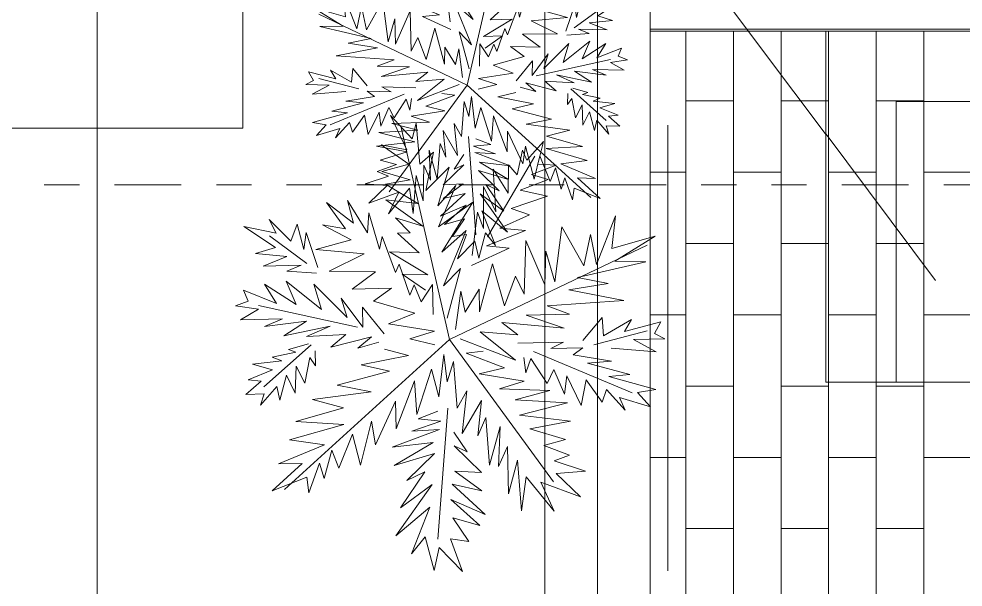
# Model space of a CAD drawing. Header units: metres. Extents: x -54 to 264, y -14 to 31.
# Drawn here: x 4.163 to 6.852, y 19.544 to 21.163 of the extents above; entities that cross this region are included whole.
import ezdxf
from ezdxf.enums import TextEntityAlignment as Align

# ---------------------------------------------------------------- set-up
doc = ezdxf.new("R2010")
doc.units = ezdxf.units.M
doc.header["$LTSCALE"] = 0.001
for name, pattern in [('CENTERX2', [101.6, 63.5, -12.7, 12.7, -12.7]), ('DIVIDEX2', [63.5, 25.4, -12.7, 0, -12.7, 0, -12.7]), ('HIDDENX2', [19.05, 12.7, -6.35])]:
    doc.linetypes.add(name, pattern=pattern)
doc.layers.get('0').update_dxf_attribs({"lineweight": 13, "true_color": 0x000000})
for name, color, linetype, lineweight, true_color in [('Jach-Anotaciones-Hatch-Lum50%', 9, 'Continuous', 13, 0x808080), ('JACH-Anotaciones-Lineas-CORTE', 7, 'DIVIDEX2', 18, 0x000000), ('JACH-Anotaciones-Lineas-CORTE @ 0.075', 7, 'DIVIDEX2', 18, 0x000000), ('JACH-Anotaciones-Lineas-EJES', 7, 'CENTERX2', 9, 0x666666), ('JACH-Arq-Lineas-Piso', 7, 'Continuous', 13, 0x1a1a1a), ('JACH-Arq-Lineas-Proyeccion', 250, 'HIDDENX2', 13, 0x333333), ('JACH-Arq-Mobiliario01-', 250, 'Continuous', 9, 0x333333), ('JACH-ArqPaisaje-Vegetación', 7, 'Continuous', 13, 0x999999)]:
    doc.layers.add(name, color=color, linetype=linetype, lineweight=lineweight, true_color=true_color)
doc.layers.add('JACH-Arq-Muros01-Carga', color=3, linetype='Continuous', lineweight=25)
doc.styles.add('01c-Arial-JACH(3mm)', font='arial.ttf', dxfattribs={"height": 3})

# ---------------------------------------------------------------- blocks, each defined once
blk = doc.blocks.new('A$C6CAA186E')
at = {"color": 0}
for p, q in [((0.5885, 1.7324), (0.6502, 1.6011)), ((0.6703, 1.6436), (0.5885, 1.7324)), ((0.8121, 0.8804), (0.6272, 1.6911)), ((0.6859, 1.7029), (0.6703, 1.6436)), ((0.6997, 1.5475), (0.6859, 1.7029)), ((0.553, 1.6201), (0.6577, 1.5466)), ((0.6502, 1.6011), (0.553, 1.6201)), ((1.1056, 1.5624), (1.1693, 1.6332)), ((1.1693, 1.6332), (1.148, 1.5465)), ((0.7514, 1.5928), (0.6997, 1.5475)), ((0.7229, 1.4469), (0.7514, 1.5928)), ((0.9561, 1.2709), (1.1368, 1.5778)), ((1.0689, 1.5069), (1.09, 1.6)), ((1.09, 1.6), (1.1056, 1.5624)), ((0.6577, 1.5466), (0.5552, 1.5191)), ((1.0346, 1.4368), (1.0365, 1.5441)), ((1.0365, 1.5441), (1.0689, 1.5069)), ((1.2175, 1.5438), (1.1235, 1.5081)), ((1.148, 1.5465), (1.2175, 1.5438)), ((0.5552, 1.5191), (0.6631, 1.4878)), ((0.8115, 1.5351), (0.7229, 1.4469)), ((0.7684, 1.389), (0.8115, 1.5351)), ((0.9877, 1.3663), (0.9779, 1.5281)), ((0.9779, 1.5281), (1.0346, 1.4368)), ((1.1235, 1.5081), (1.1871, 1.4884)), ((0.6631, 1.4878), (0.5688, 1.471)), ((0.5688, 1.471), (0.6924, 1.3979)), ((1.1871, 1.4884), (1.0806, 1.4483)), ((0.8362, 1.4662), (0.7684, 1.389)), ((0.7701, 1.3091), (0.8362, 1.4662)), ((0.9407, 1.3022), (0.9415, 1.4621)), ((0.9415, 1.4621), (0.9877, 1.3663)), ((1.0806, 1.4483), (1.1842, 1.4252)), ((0.3451, 1.401), (0.4167, 1.3015)), ((0.4478, 1.3232), (0.3451, 1.401)), ((0.5012, 1.2865), (0.4249, 1.409)), ((0.4249, 1.409), (0.4478, 1.3232)), ((0.5701, 1.4121), (0.7111, 1.312)), ((0.6924, 1.3979), (0.5701, 1.4121)), ((0.9006, 1.4023), (0.7701, 1.3091)), ((0.7826, 1.2125), (0.9006, 1.4023)), ((1.1842, 1.4252), (1.0464, 1.3781)), ((0.8986, 1.2003), (0.9183, 1.3648)), ((0.9183, 1.3648), (0.9407, 1.3022)), ((1.0464, 1.3781), (1.1163, 1.3543)), ((0.1277, 1.3374), (0.2094, 1.255)), ((0.154, 1.2854), (0.1277, 1.3374)), ((0.5059, 1.3623), (0.5012, 1.2865)), ((0.5467, 1.2243), (0.5059, 1.3623)), ((0.6073, 1.3435), (0.6632, 1.2857)), ((0.7111, 1.312), (0.6073, 1.3435)), ((1.1163, 1.3543), (1.0038, 1.3035)), ((1.4425, 1.3508), (1.3707, 1.1662)), ((1.4284, 1.2263), (1.4425, 1.3508)), ((0.0314, 1.3101), (0.154, 1.2854)), ((0.151, 1.2306), (0.0314, 1.3101)), ((0.2094, 1.255), (0.2333, 1.3187)), ((0.2333, 1.3187), (0.2585, 1.2224)), ((0.3301, 1.3165), (0.4386, 1.2599)), ((0.4167, 1.3015), (0.3301, 1.3165)), ((0.8756, 1.2945), (0.7826, 1.2125)), ((0.7896, 1.0843), (0.8756, 1.2945)), ((1.1007, 1.2951), (0.9526, 1.2372)), ((1.0038, 1.3035), (1.1007, 1.2951)), ((1.2393, 1.3086), (1.2122, 1.0996)), ((1.3224, 1.1609), (1.2393, 1.3086)), ((0.2701, 1.17), (0.129, 1.2743)), ((0.2585, 1.2224), (0.2676, 1.2878)), ((0.2676, 1.2878), (0.3125, 1.1541)), ((0.4386, 1.2599), (0.3047, 1.2234)), ((0.5562, 1.2729), (0.5467, 1.2243)), ((0.6075, 1.1351), (0.5562, 1.2729)), ((0.6632, 1.2857), (0.6149, 1.2847)), ((0.6149, 1.2847), (0.6964, 1.2107)), ((1.1015, 1.2572), (1.0954, 1.053)), ((1.1746, 1.0883), (1.1015, 1.2572)), ((1.3473, 1.2793), (1.3224, 1.1609)), ((1.3707, 1.1662), (1.3473, 1.2793)), ((1.5936, 1.274), (1.4284, 1.2263)), ((1.4399, 1.1782), (1.5936, 1.274)), ((0.0757, 1.208), (0.151, 1.2306)), ((0.3047, 1.2234), (0.4882, 1.2062)), ((0.8121, 0.8804), (1.5628, 1.2397)), ((1.039, 1.2285), (0.8952, 1.1623)), ((0.9526, 1.2372), (1.039, 1.2285)), ((0.1938, 1.1958), (0.0757, 1.208)), ((0.1041, 1.1602), (0.1938, 1.1958)), ((0.4882, 1.2062), (0.3549, 1.1403)), ((0.5848, 1.2146), (0.7298, 1.1272)), ((0.6964, 1.2107), (0.5848, 1.2146)), ((1.1782, 1.2168), (1.1746, 1.0883)), ((1.2122, 1.0996), (1.1782, 1.2168)), ((0.2492, 1.1633), (0.1041, 1.1602)), ((0.195, 1.1411), (0.2492, 1.1633)), ((0.6216, 1.167), (0.6075, 1.1351)), ((0.662, 1.05), (0.6216, 1.167)), ((0.8534, 1.1509), (0.7896, 1.0843)), ((0.8027, 0.9625), (0.8534, 1.1509)), ((0.9751, 1.1682), (0.9264, 0.9862)), ((1.0206, 1.0093), (0.9751, 1.1682)), ((1.2981, 1.1162), (1.5578, 1.1765)), ((1.5578, 1.1765), (1.4399, 1.1782)), ((0.3067, 1.1329), (0.195, 1.1411)), ((0.3549, 1.1403), (0.5317, 1.1377)), ((0.5317, 1.1377), (0.4426, 1.0727)), ((0.7298, 1.1272), (0.6329, 1.1294)), ((0.6329, 1.1294), (0.7205, 1.0681)), ((1.0624, 1.1217), (1.0206, 1.0093)), ((1.0954, 1.053), (1.0624, 1.1217)), ((1.4144, 1.0934), (1.2981, 1.1162)), ((0.2293, 1.0134), (0.1098, 1.0909)), ((0.1098, 1.0909), (0.1555, 1.0182)), ((0.1916, 1.1031), (0.2293, 1.0134)), ((0.3265, 0.9945), (0.1916, 1.1031)), ((0.2971, 1.0906), (0.3265, 0.9945)), ((0.4239, 0.965), (0.2971, 1.0906)), ((0.4426, 1.0727), (0.592, 1.0759)), ((0.592, 1.0759), (0.5236, 1.026)), ((0.678, 1.0882), (0.662, 1.05)), ((0.7046, 1.0236), (0.678, 1.0882)), ((0.7474, 1.0897), (0.7046, 1.0236)), ((0.7498, 0.9761), (0.7474, 1.0897)), ((1.2655, 1.0692), (1.4144, 1.0934)), ((0.0303, 1.0681), (0.048, 1.0264)), ((0.1555, 1.0182), (0.0303, 1.0681)), ((0.8552, 1.0647), (0.8352, 0.919)), ((0.8717, 0.9851), (0.8552, 1.0647)), ((0.9245, 1.0725), (0.8717, 0.9851)), ((0.9264, 0.9862), (0.9245, 1.0725)), ((1.4747, 1.0295), (1.2655, 1.0692)), ((0.048, 1.0264), (0, 1.0085)), ((0, 1.0085), (0.0866, 0.9957)), ((0.4626, 0.9279), (0.0862, 1.0104)), ((0.4836, 0.9284), (0.4013, 1.0382)), ((0.4013, 1.0382), (0.4239, 0.965)), ((0.482, 1.0041), (0.4836, 0.9284)), ((0.5641, 0.9027), (0.482, 1.0041)), ((0.5236, 1.026), (0.6803, 0.981)), ((1.1826, 1.0085), (1.4747, 1.0295)), ((1.2675, 0.9767), (1.1826, 1.0085)), ((0.0866, 0.9957), (0.0179, 0.9563)), ((0.6803, 0.981), (0.5801, 0.941)), ((1.1034, 0.9732), (1.2675, 0.9767)), ((1.2475, 0.9236), (1.1034, 0.9732)), ((0.0179, 0.9563), (0.1778, 0.9597)), ((0.1778, 0.9597), (0.109, 0.9309)), ((0.109, 0.9309), (0.2685, 0.9511)), ((0.2685, 0.9511), (0.1834, 0.8946)), ((0.5801, 0.941), (0.7554, 0.9131)), ((1.0114, 0.946), (1.2475, 0.9236)), ((1.0713, 0.8988), (1.0114, 0.946)), ((1.318, 0.8767), (1.3919, 0.9646)), ((1.3919, 0.9646), (1.3976, 0.8953)), ((1.3976, 0.8953), (1.5036, 0.9565)), ((1.5036, 0.9565), (1.4772, 0.9117)), ((1.4772, 0.9117), (1.6153, 0.9483)), ((1.6153, 0.9483), (1.591, 0.9036)), ((0.1834, 0.8946), (0.3594, 0.932)), ((0.3594, 0.932), (0.2697, 0.8922)), ((0.2697, 0.8922), (0.419, 0.8996)), ((0.419, 0.8996), (0.3611, 0.8521)), ((0.7554, 0.9131), (0.6613, 0.8838)), ((0.928, 0.9105), (1.0713, 0.8988)), ((1.0629, 0.8019), (0.928, 0.9105)), ((1.3604, 0.8608), (1.5634, 0.9135)), ((1.591, 0.9036), (1.6293, 0.8834)), ((0.2872, 0.8611), (0.1076, 0.7015)), ((0.8121, 0.8804), (0.1853, 0.3118)), ((0.2766, 0.865), (0.2013, 0.8424)), ((0.3611, 0.8521), (0.5159, 0.8912)), ((0.5159, 0.8912), (0.4643, 0.848)), ((0.4643, 0.848), (0.5437, 0.8707)), ((0.6613, 0.8838), (0.7565, 0.8605)), ((0.8121, 0.8804), (1.2074, 0.3399)), ((0.8528, 0.8836), (1.0629, 0.8019)), ((1.072, 0.8673), (1.2445, 0.871)), ((1.2445, 0.871), (1.1966, 0.8468)), ((1.6293, 0.8834), (1.5115, 0.8809)), ((1.5115, 0.8809), (1.5967, 0.8343)), ((0.2289, 0.8325), (0.1388, 0.8137)), ((0.2013, 0.8424), (0.2289, 0.8325)), ((0.3037, 0.7814), (0.3024, 0.8382)), ((0.5654, 0.8438), (0.6563, 0.8205)), ((0.875, 0.8294), (0.9401, 0.8371)), ((1.0214, 0.7736), (0.875, 0.8294)), ((1.1316, 0.8349), (1.5053, 0.6787)), ((1.1966, 0.8468), (1.3186, 0.8494)), ((1.3186, 0.8494), (1.2812, 0.8233)), ((1.5967, 0.8343), (1.4259, 0.8475)), ((0.1749, 0.7997), (0.0637, 0.7868)), ((0.1388, 0.8137), (0.1749, 0.7997)), ((0.263, 0.7153), (0.2819, 0.8125)), ((0.2819, 0.8125), (0.3037, 0.7814)), ((0.6563, 0.8205), (0.4761, 0.7851)), ((0.7712, 0.6631), (0.791, 0.8234)), ((0.791, 0.8234), (0.8037, 0.7206)), ((0.8037, 0.7206), (0.8273, 0.7968)), ((0.8273, 0.7968), (0.8416, 0.6204)), ((1.1018, 0.7543), (1.0942, 0.813)), ((1.1216, 0.8094), (1.1018, 0.7543)), ((1.1826, 0.7139), (1.1216, 0.8094)), ((1.2812, 0.8233), (1.427, 0.7991)), ((1.427, 0.7991), (1.3367, 0.7909)), ((1.3367, 0.7909), (1.4975, 0.748)), ((0.1399, 0.7653), (0.0481, 0.7276)), ((0.0637, 0.7868), (0.1399, 0.7653)), ((0.2259, 0.6767), (0.23, 0.7799)), ((0.23, 0.7799), (0.263, 0.7153)), ((0.584, 0.7601), (0.3852, 0.7074)), ((0.4761, 0.7851), (0.584, 0.7601)), ((0.6885, 0.5961), (0.7437, 0.7677)), ((0.7437, 0.7677), (0.7712, 0.6631)), ((0.9251, 0.7505), (1.0214, 0.7736)), ((1.2088, 0.7671), (1.1826, 0.7139)), ((1.2487, 0.6732), (1.2088, 0.7671)), ((0.0966, 0.7223), (0.0387, 0.6727)), ((0.0481, 0.7276), (0.0966, 0.7223)), ((0.1676, 0.6502), (0.1929, 0.7454)), ((0.1929, 0.7454), (0.2259, 0.6767)), ((0.6097, 0.5418), (0.6794, 0.7242)), ((0.6794, 0.7242), (0.6885, 0.5961)), ((1.0961, 0.7226), (0.9251, 0.7505)), ((1.0021, 0.6932), (1.0961, 0.7226)), ((1.2577, 0.7429), (1.2487, 0.6732)), ((1.3127, 0.6304), (1.2577, 0.7429)), ((1.3317, 0.7276), (1.3127, 0.6304)), ((1.3924, 0.6426), (1.3317, 0.7276)), ((1.4975, 0.748), (1.4177, 0.74)), ((1.4177, 0.74), (1.5955, 0.6912)), ((0.0943, 0.6318), (0.1559, 0.7025)), ((0.1559, 0.7025), (0.1676, 0.6502)), ((0.5141, 0.6828), (0.2917, 0.6528)), ((0.3852, 0.7074), (0.5141, 0.6828)), ((0.8416, 0.6204), (0.878, 0.6864)), ((0.878, 0.6864), (0.8605, 0.524)), ((1.1937, 0.6868), (1.0021, 0.6932)), ((1.0618, 0.6524), (1.1937, 0.6868)), ((1.4082, 0.6914), (1.3924, 0.6426)), ((1.4793, 0.6129), (1.4082, 0.6914)), ((1.5955, 0.6912), (1.5263, 0.6792)), ((0.0387, 0.6727), (0.1081, 0.6742)), ((0.1081, 0.6742), (0.0943, 0.6318)), ((0.2917, 0.6528), (0.4102, 0.6217)), ((0.531, 0.4812), (0.6074, 0.6469)), ((0.6074, 0.6469), (0.6097, 0.5418)), ((0.8605, 0.524), (0.9335, 0.6497)), ((0.9335, 0.6497), (0.9196, 0.5147)), ((1.2599, 0.6398), (1.0618, 0.6524)), ((1.4573, 0.6609), (1.4793, 0.6129)), ((1.5759, 0.6255), (1.4573, 0.6609)), ((1.5263, 0.6792), (1.5759, 0.6255)), ((0.4102, 0.6217), (0.2282, 0.5694)), ((0.8058, 0.6196), (0.768, 0.1222)), ((1.0778, 0.5938), (1.2599, 0.6398)), ((0.7682, 0.6083), (0.693, 0.5793)), ((0.693, 0.5793), (0.7795, 0.5706)), ((0.9196, 0.5147), (0.9497, 0.5848)), ((0.9497, 0.5848), (0.964, 0.4041)), ((1.2719, 0.5706), (1.0778, 0.5938)), ((0.4115, 0.5586), (0.2045, 0.4994)), ((0.2282, 0.5694), (0.4115, 0.5586)), ((0.4737, 0.4042), (0.5165, 0.5713)), ((0.5165, 0.5713), (0.531, 0.4812)), ((0.7739, 0.539), (0.5943, 0.472)), ((0.7795, 0.5706), (0.6688, 0.5325)), ((0.6688, 0.5325), (0.7739, 0.539)), ((0.964, 0.4041), (1.0051, 0.5502)), ((1.0051, 0.5502), (0.9978, 0.3985)), ((1.1168, 0.5421), (1.2719, 0.5706)), ((1.2524, 0.5008), (1.1168, 0.5421)), ((0.3919, 0.3919), (0.4439, 0.5214)), ((0.4439, 0.5214), (0.4737, 0.4042)), ((0.8788, 0.4549), (0.8288, 0.5296)), ((0.3374, 0.4812), (0.1622, 0.4081)), ((0.2045, 0.4994), (0.3374, 0.4812)), ((0.5943, 0.472), (0.7497, 0.49)), ((0.7497, 0.49), (0.6021, 0.4027)), ((0.9331, 0.3761), (0.8299, 0.477)), ((0.8299, 0.477), (0.8788, 0.4549)), ((0.9978, 0.3985), (1.032, 0.475)), ((1.032, 0.475), (1.0358, 0.2941)), ((1.1708, 0.478), (1.2524, 0.5008)), ((1.2683, 0.4422), (1.1708, 0.478)), ((0.3359, 0.3528), (0.3652, 0.4608)), ((0.3652, 0.4608), (0.3919, 0.3919)), ((0.6021, 0.4027), (0.7548, 0.4481)), ((0.7548, 0.4481), (0.6497, 0.3448)), ((1.2099, 0.4199), (1.2683, 0.4422)), ((0.2527, 0.41), (0.1391, 0.3066)), ((0.1622, 0.4081), (0.2527, 0.41)), ((0.2782, 0.299), (0.3179, 0.4114)), ((0.3179, 0.4114), (0.3359, 0.3528)), ((1.0358, 0.2941), (1.0709, 0.4232)), ((1.0709, 0.4232), (1.0856, 0.23)), ((1.3286, 0.3803), (1.2099, 0.4199)), ((0.7184, 0.3778), (0.6266, 0.2412)), ((0.6497, 0.3448), (0.7184, 0.3778)), ((0.832, 0.3803), (0.9331, 0.3761)), ((0.9345, 0.3067), (0.832, 0.3803)), ((1.0856, 0.23), (1.1039, 0.3587)), ((1.1039, 0.3587), (1.2098, 0.2284)), ((1.2172, 0.3717), (1.3286, 0.3803)), ((1.3096, 0.2831), (1.2172, 0.3717)), ((0.1391, 0.3066), (0.2706, 0.3578)), ((0.2706, 0.3578), (0.2782, 0.299)), ((0.7468, 0.33), (0.6078, 0.1356)), ((0.6266, 0.2412), (0.7468, 0.33)), ((0.8225, 0.3317), (0.9345, 0.3067)), ((0.947, 0.2165), (0.8225, 0.3317)), ((1.159, 0.3388), (1.3096, 0.2831)), ((1.2098, 0.2284), (1.159, 0.3388)), ((0.8174, 0.2726), (0.947, 0.2165)), ((0.9269, 0.174), (0.8174, 0.2726)), ((0.6078, 0.1356), (0.7381, 0.2436)), ((0.7381, 0.2436), (0.6682, 0.0674)), ((0.8252, 0.2034), (0.9269, 0.174)), ((0.886, 0.1142), (0.8252, 0.2034)), ((0.6682, 0.0674), (0.7194, 0.1317)), ((0.7194, 0.1317), (0.7537, 0.004)), ((0.8611, 0), (0.8164, 0.1232)), ((0.8164, 0.1232), (0.886, 0.1142)), ((0.7537, 0.004), (0.7729, 0.0907)), ((0.7729, 0.0907), (0.8611, 0))]:
    blk.add_line(p, q, dxfattribs=at)
blk = doc.blocks.new('*U183')
at = {"linetype": 'DIVIDEX2', "lineweight": 0, "ltscale": 100}
blk.add_lwpolyline([(-767.377, 0), (62.177, 0)], dxfattribs=at)
at = {"lineweight": 0, "ltscale": 100, "style": '01c-Arial-JACH(3mm)'}
for tag, p in [('JACH-SECCIONMURO', (-772.877, 2.109)), ('NO.DEPLANO', (-772.877, -1.994))]:
    blk.add_attdef(tag, text='', height=3, dxfattribs=at).set_placement(p, align=Align.MIDDLE_CENTER)
blk = doc.blocks.new('*U379')
at = {"layer": 'JACH-Anotaciones-Lineas-CORTE @ 0.075', "xscale": -0.075, "yscale": 0.075, "zscale": 0.075, "rotation": 180}
blk.add_blockref('*U183', (50.9401, 20.69), dxfattribs=at)

msp = doc.modelspace()

# ---------------------------------------------------------------- linework, layer by layer
at = {"layer": 'JACH-Anotaciones-Lineas-EJES', "ltscale": 100}
for points in [[(4.3856, -2.375), (4.3856, 25.9502)], [(5.8109, -2.375), (5.8109, 25.9502)]]:
    msp.add_lwpolyline(points, dxfattribs=at)
at = {"layer": 'JACH-Arq-Lineas-Piso', "lineweight": 0, "ltscale": 100}
msp.add_lwpolyline([(5.6609, 21.4348), (5.9609, 21.4337), (5.9609, 4.35), (5.6609, 4.35)], close=True, dxfattribs=at)
at = {"layer": 'JACH-Arq-Lineas-Proyeccion', "lineweight": 0, "ltscale": 100}
msp.add_lwpolyline([(5.9609, 4.35), (6.0109, 4.35), (6.0109, 21.4335)], dxfattribs=at)
at = {"layer": 'JACH-Arq-Mobiliario01-', "ltscale": 100}
msp.add_lwpolyline([(0.2342, 21.4536), (4.8005, 21.437), (4.8005, 20.8519), (0.2342, 20.8519)], close=True, dxfattribs=at)

# ---------------------------------------------------------------- block references
at = {"layer": 'JACH-ArqPaisaje-Vegetación'}
for p, xscale, yscale, zscale in [((5.8963, 20.479), -0.5625, 0.5625, 0.5625), ((4.78, 19.5887), 0.75, 0.75, 0.75)]:
    msp.add_blockref('A$C6CAA186E', p, dxfattribs=dict(at, xscale=xscale, yscale=yscale, zscale=zscale))

# ---------------------------------------------------------------- wipeouts: each hides what was drawn before it
at = {"lineweight": 0}
msp.add_wipeout([(6.4609, 21.1279), (10.6609, 21.1279), (10.6609, 18.1779), (9.6609, 18.1779), (9.6609, 20.1279), (6.4609, 20.1279)], dxfattribs=at).dxf.layer = 'JACH-Arq-Mobiliario01-'

# ---------------------------------------------------------------- next in the draw order: hatches: boundary and pattern name
at = {"layer": 'Jach-Anotaciones-Hatch-Lum50%', "ltscale": 100}
h = msp.add_hatch(dxfattribs=at)
h.set_pattern_fill('AR-BRSTD', color=256, scale=0.002, angle=90, double=1)
h.set_pattern_definition([(90, (-0.1698, -5e-15), (-0.1354836, 8e-18), []), (180, (-0.1698, -5e-15), (-0.1354836, -0.2032), [0.1354836, -0.1354836])])
h.paths.add_polyline_path([(5.9609, 21.1279), (10.5598, 21.1279), (10.562, 18.1398), (12.4609, 18.14), (12.4609, 20.64), (15.4609, 20.64), (15.4609, 18.14), (17.2609, 18.14), (17.2609, 20.64), (20.3609, 20.64), (20.3609, 18.14), (21.9609, 18.14), (21.9609, 6.775), (5.9609, 6.775)])

# ---------------------------------------------------------------- next in the draw order: linework, layer by layer
at = {"layer": 'JACH-Arq-Lineas-Piso', "ltscale": 100}
msp.add_lwpolyline([(5.9609, 21.1279), (10.6609, 21.1279), (10.6609, 18.14), (12.4609, 18.14), (12.4609, 20.64), (15.4609, 20.64), (15.4609, 18.14), (17.2609, 18.14), (17.2609, 20.64), (20.3609, 20.64), (20.3609, 18.14), (21.9609, 18.14), (21.9609, 6.775), (5.9609, 6.775)], close=True, dxfattribs=at)
at = {"layer": 'JACH-Arq-Lineas-Proyeccion', "ltscale": 100}
msp.add_lwpolyline([(6.0109, 21.4335), (21.9549, 0.2)], dxfattribs=at)
at = {"layer": 'JACH-Arq-Mobiliario01-', "lineweight": 0, "ltscale": 100}
for points in [[(6.4609, 20.1279), (6.4609, 21.1279), (10.6609, 21.1279), (10.6609, 18.1779), (9.6609, 18.1779), (9.6609, 20.1279)], [(6.6609, 20.1279), (6.6609, 20.9279), (10.4609, 20.9279), (10.4609, 18.3779), (9.6609, 18.3779), (9.6609, 20.1279)]]:
    msp.add_lwpolyline(points, close=True, dxfattribs=at)
at = {"layer": 'JACH-Arq-Muros01-Carga', "lineweight": 0, "ltscale": 100}
msp.add_lwpolyline([(5.9609, 21.1339), (22.5609, 21.1339), (22.5609, 21.1279), (5.9609, 21.1279)], close=True, dxfattribs=at)

# ---------------------------------------------------------------- next in the draw order: block references
at = {"layer": 'JACH-Anotaciones-Lineas-CORTE', "lineweight": 0}
msp.add_blockref('*U379', (0, 0), dxfattribs=at)

doc.saveas('drawing.dxf')
